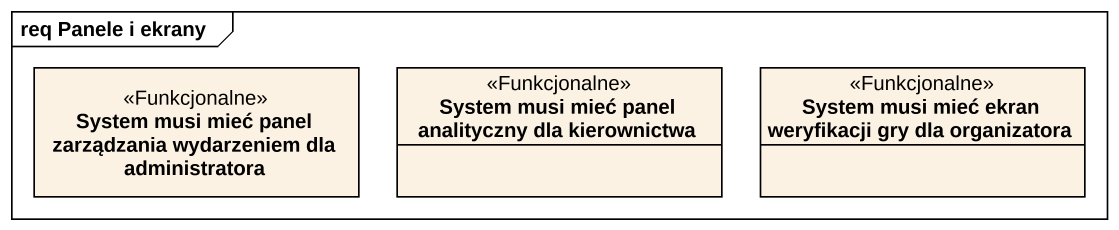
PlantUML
@startuml
mainframe req Panele i ekrany
hide circle
hide empty members
class "System musi mieć panel zarządzania wydarzeniem dla administratora" as System_musi_mieć_panel <<Funkcjonalne>>
class "System musi mieć panel analityczny dla kierownictwa" as System_musi_mieć_panel_2 <<Funkcjonalne>>
class "System musi mieć ekran weryfikacji gry dla organizatora" as System_musi_mieć_ekran <<Funkcjonalne>>
@enduml
